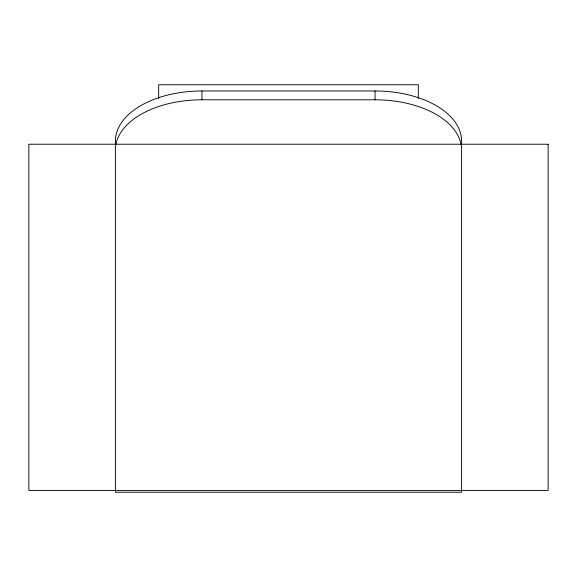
<?xml version="1.0" encoding="UTF-8"?>
<svg xmlns="http://www.w3.org/2000/svg" width="577" height="577" viewBox="0 0 577 577"><rect width="100%" height="100%" fill="white"/><g stroke="black" fill="none" stroke-linecap="round" stroke-linejoin="round"><path stroke-width="0.87" d="M201.95 90.971L375.05 90.971A86.55 50.156 0 0 1 461.6 141.127L461.6 492.231L115.4 492.231L115.4 141.127A86.55 50.156 0 0 1 201.95 90.971L201.95 99.792A86.55 50.156 0 0 0 115.876 144.712M201.95 99.792L375.05 99.792A86.55 50.156 0 0 1 461.124 144.712M418.325 98.429L418.325 84.769L158.675 84.769L158.675 98.429M375.05 90.971L375.05 99.792M548.15 144.228L28.85 144.228L28.85 490.428L548.15 490.428L548.15 144.228"/></g></svg>
